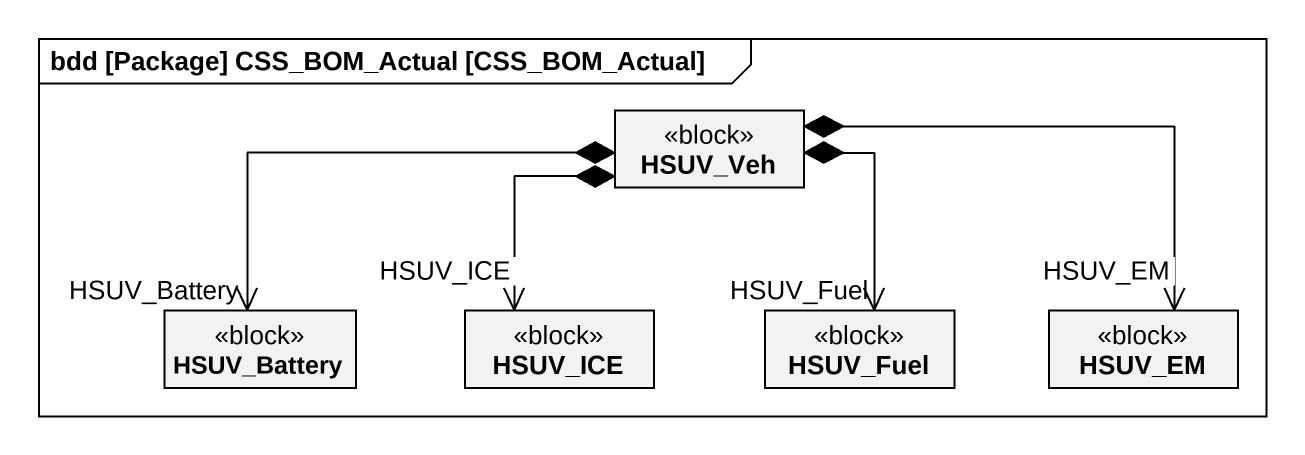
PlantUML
@startuml
mainframe bdd [Package] CSS_BOM_Actual [CSS_BOM_Actual]
hide circle
hide empty members
class HSUV_Veh <<block>>
class HSUV_Battery <<block>>
class HSUV_ICE <<block>>
class HSUV_Fuel <<block>>
class HSUV_EM <<block>>
HSUV_Veh *-left-> "HSUV_Battery" HSUV_Battery
HSUV_Veh *--> "HSUV_ICE" HSUV_ICE
HSUV_Veh *--> "HSUV_Fuel" HSUV_Fuel
HSUV_Veh *-right-> "HSUV_EM" HSUV_EM
@enduml
